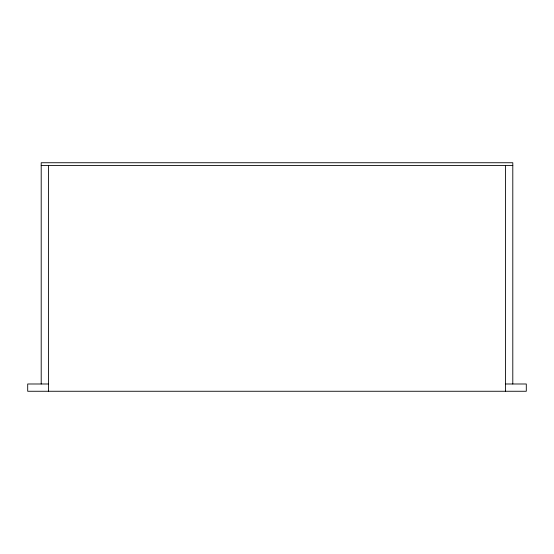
<?xml version="1.0" encoding="UTF-8"?>
<svg xmlns="http://www.w3.org/2000/svg" width="554" height="554" viewBox="0 0 554 554"><rect width="100%" height="100%" fill="white"/><g stroke="black" fill="none" stroke-linecap="round" stroke-linejoin="round"><path stroke-width="0.83" d="M41.204 165.438L512.796 165.438M48.475 383.991L27.7 383.991L27.7 391.262L526.3 391.262L526.3 383.991L505.525 383.991M512.796 383.991L512.796 162.738L41.204 162.738L41.204 383.991M505.525 165.438L505.525 391.262M48.475 165.438L48.475 391.262"/></g></svg>
